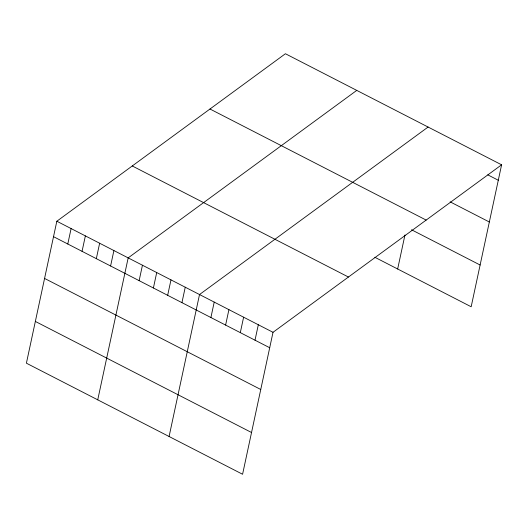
<?xml version="1.0" encoding="UTF-8"?>
<svg xmlns="http://www.w3.org/2000/svg" width="528" height="528" viewBox="0 0 528 528"><rect width="100%" height="100%" fill="white"/><g stroke="black" fill="none" stroke-linecap="round" stroke-linejoin="round"><path stroke-width="0.79" d="M56.833 221.239L26.4 363.191L242.583 474.263L273.016 332.303L501.6 164.809L285.417 53.737L56.833 221.239L273.016 332.303M67.789 244.002L71.102 228.571M82.058 251.335L85.371 235.897M96.327 258.667L99.64 243.23M110.596 265.993L113.903 250.562M97.739 399.841L128.172 257.888L356.756 90.394M139.135 280.658L142.441 265.221M153.404 287.984L156.71 272.554M167.666 295.317L170.98 279.88M181.936 302.65L185.249 287.212M169.085 436.498L199.518 294.545L428.096 127.043M210.91 317.533L214.216 302.095M225.608 325.083L228.914 309.646M240.306 332.633L243.619 317.203M255.011 340.19L258.317 324.753M397.663 268.996L404.956 234.98M501.6 164.809L471.167 306.761L374.834 257.268M487.793 174.847L498.293 180.246M450.14 201.854L489.337 221.998M209.979 109.012L426.169 220.084M411.517 229.766L480.117 265.01M132.264 165.964L348.447 277.035M53.526 236.676L269.709 347.741M44.57 278.428L260.759 389.492M35.35 321.44L251.539 432.511"/></g></svg>
